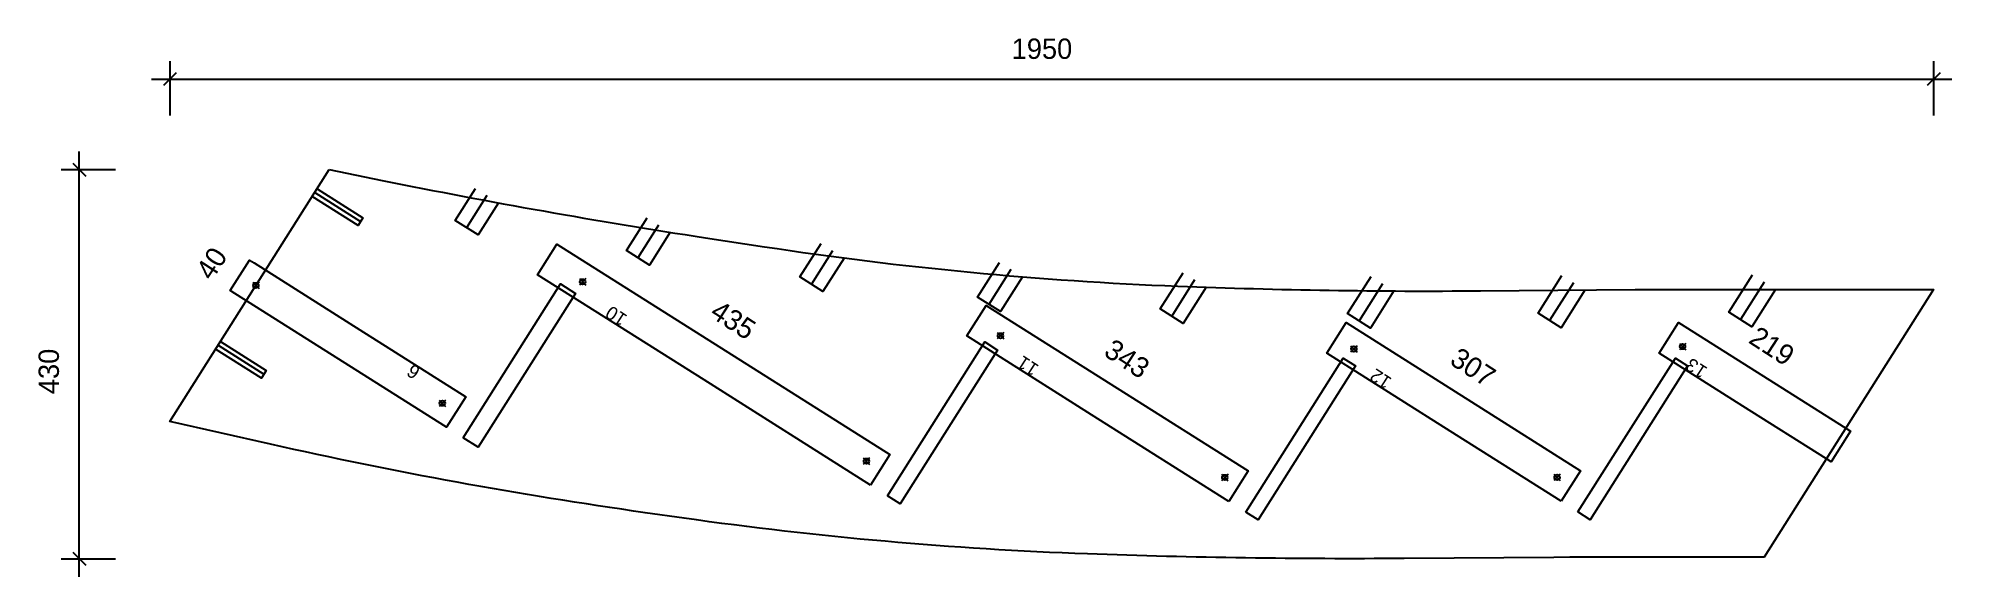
# Model space of a CAD drawing. Header units: millimetres. Extents: x -145 to 1970, y -20 to 576.
import ezdxf
from ezdxf.enums import TextEntityAlignment as Align

# ---------------------------------------------------------------- set-up
doc = ezdxf.new("R2010")
doc.units = ezdxf.units.MM
for name, color, linetype in [('CONTOUR', 7, 'CONTINUOUS'), ('CUT_RISER', 7, 'CONTINUOUS'), ('CUT_STEP', 7, 'CONTINUOUS'), ('CUT_STEPTEXT', 7, 'CONTINUOUS'), ('DIMLINES', 7, 'CONTINUOUS'), ('DIMLINESTEXT', 7, 'CONTINUOUS'), ('DRILLINGSOTHER', 7, 'CONTINUOUS'), ('DRILLINGSSIDE', 7, 'CONTINUOUS')]:
    doc.layers.add(name, color=color, linetype=linetype)

msp = doc.modelspace()

# ---------------------------------------------------------------- linework, layer by layer
at = {"layer": 'CONTOUR', "color": 0, "linetype": '0'}
msp.add_lwpolyline([(176.282, 430.43), (234.771, 418.554, 0.012), (592.15, 355.064), (657.33, 345.124, 0.028), (1114.591, 301.523, 0.012), (1448.982, 296.334), (1620.046, 297.663), (1639.584, 297.778), (1659.122, 297.854), (1678.661, 297.891), (1949.999, 297.891), (1762.762, 1.772), (1583.696, 1.694), (1565.784, 1.655), (1547.871, 1.583), (1529.958, 1.479), (1364.494, 0.23, -0.011), (1014.434, 5.225, -0.026), (568.638, 44.774), (525.687, 50.865, -0.02), (111.558, 126.591), (0, 151.636), (176.282, 430.43)], format="xyb", dxfattribs=at)
at = {"layer": 'CUT_RISER', "color": 1, "linetype": '1'}
for points in [[(324.516, 133.664), (378.341, 218.789), (432.166, 303.914), (448.719, 293.447), (341.07, 123.197), (324.516, 133.664)], [(793.355, 69.617), (847.18, 154.742), (901.005, 239.867), (915.247, 230.861), (807.598, 60.611), (793.355, 69.617)], [(1189.498, 51.536), (1243.323, 136.661), (1297.148, 221.786), (1310.771, 213.172), (1203.121, 42.922), (1189.498, 51.536)], [(1556.806, 51.687), (1610.631, 136.812), (1664.456, 221.937), (1677.979, 213.386), (1570.33, 43.136), (1556.806, 51.687)]]:
    msp.add_lwpolyline(points, dxfattribs=at)
at = {"layer": 'CUT_STEP', "color": 1, "linetype": '1'}
for points in [[(774.76, 81.374), (590.732, 197.736), (406.703, 314.098), (428.081, 347.906), (796.138, 115.183), (774.76, 81.374)], [(93.268, 327.208), (210.283, 253.219), (327.299, 179.23), (305.921, 145.421), (71.891, 293.399), (66.819, 296.606), (88.197, 330.414), (93.268, 327.208)], [(1170.903, 63.293), (1026.112, 154.845), (881.321, 246.397), (902.698, 280.206), (1192.281, 97.102), (1170.903, 63.293)], [(1538.212, 63.445), (1408.612, 145.391), (1279.012, 227.337), (1300.389, 261.146), (1559.589, 97.253), (1538.212, 63.445)], [(1831.462, 110.423), (1739.016, 168.877), (1646.57, 227.331), (1667.947, 261.139), (1852.839, 144.231), (1857.91, 141.025), (1836.533, 107.216), (1831.462, 110.423)]]:
    msp.add_lwpolyline(points, dxfattribs=at)
at = {"layer": 'DIMLINES', "color": 0}
for p, q in [((0, 550.43), (0, 490.43)), ((1949.999, 550.43), (1949.999, 490.43)), ((-20, 530.43), (1969.999, 530.43)), ((7.071, 537.501), (-7.071, 523.359)), ((1957.07, 537.501), (1942.928, 523.359)), ((-100, -20), (-100, 450.43)), ((-120, 430.43), (-60, 430.43)), ((-107.071, 437.501), (-92.929, 423.359)), ((-120, 0), (-60, 0)), ((-107.071, 7.071), (-92.929, -7.071))]:
    msp.add_line(p, q, dxfattribs=at)
at = {"layer": 'DRILLINGSOTHER', "color": 3}
for p, q in [((98.793, 305.823), (91.722, 298.752)), ((91.723, 305.823), (98.792, 298.752)), ((460.009, 309.826), (452.938, 302.755)), ((452.939, 309.826), (460.008, 302.755)), ((921.931, 250.153), (914.859, 243.082)), ((914.861, 250.153), (921.929, 243.082)), ((1312.566, 235.555), (1305.495, 228.484)), ((1305.496, 235.555), (1312.565, 228.484)), ((1676.008, 238.151), (1668.937, 231.08)), ((1668.938, 238.151), (1676.007, 231.08)), ((304.932, 175.481), (297.861, 168.41)), ((297.862, 175.481), (304.931, 168.41)), ((773.771, 111.434), (766.7, 104.363)), ((766.701, 111.434), (773.77, 104.363)), ((1169.914, 93.353), (1162.843, 86.282)), ((1162.844, 93.353), (1169.913, 86.282)), ((1537.222, 93.504), (1530.151, 86.433)), ((1530.152, 93.504), (1537.221, 86.433))]:
    msp.add_line(p, q, dxfattribs=at)
for centre in [(95.257, 302.287), (456.474, 306.291), (918.395, 246.618), (1309.031, 232.019), (1672.472, 234.615), (301.396, 171.945), (770.235, 107.898), (1166.378, 89.817), (1533.686, 89.969)]:
    msp.add_circle(centre, 3, dxfattribs=at)
at = {"layer": 'DRILLINGSSIDE', "color": 3}
for p, q in [((160.249, 405.073), (210.962, 373.008)), ((350.661, 401.631), (328.251, 366.19)), ((540.44, 369.121), (517.545, 332.912)), ((732.774, 340.652), (709.403, 303.691)), ((929.936, 319.819), (905.605, 281.339)), ((1133.036, 308.378), (1107.691, 268.293)), ((1340.744, 304.222), (1314.765, 263.136)), ((1551.729, 305.251), (1525.383, 263.583)), ((1762.482, 305.911), (1736.311, 264.522)), ((53.363, 236.031), (104.076, 203.965))]:
    msp.add_line(p, q, dxfattribs=at)
at = {"layer": 'DRILLINGSSIDE', "color": 3, "linetype": '3'}
for points in [[(162.922, 409.299), (213.634, 377.234), (208.29, 368.781), (157.577, 400.847)], [(363.339, 393.614), (340.93, 358.174), (315.573, 374.207), (337.982, 409.647)], [(553.118, 361.104), (530.223, 324.896), (504.866, 340.929), (527.761, 377.137)], [(745.452, 332.636), (722.081, 295.674), (696.725, 311.707), (720.095, 348.668)], [(942.614, 311.803), (918.283, 273.322), (892.927, 289.355), (917.258, 327.835)], [(1145.715, 300.361), (1120.369, 260.276), (1095.012, 276.309), (1120.358, 316.394)], [(1353.422, 296.206), (1327.443, 255.12), (1302.087, 271.153), (1328.066, 312.238)], [(1564.407, 297.234), (1538.061, 255.567), (1512.705, 271.6), (1539.051, 313.267)], [(1775.16, 297.894), (1748.99, 256.506), (1723.633, 272.539), (1749.803, 313.927)], [(56.035, 240.257), (106.748, 208.191), (101.404, 199.739), (50.691, 231.805)]]:
    msp.add_lwpolyline(points, dxfattribs=at)

# ---------------------------------------------------------------- texts
at = {"layer": 'CUT_STEPTEXT'}
for s, rotation, p in [('10', 147, (498.718, 255.917)), ('9', 327, (268.791, 216.224)), ('11', 147, (953.716, 200.621)), ('13', 147, (1692.793, 198.104)), ('12', 147, (1343.812, 186.364))]:
    msp.add_text(s, height=15, rotation=rotation, dxfattribs=at).set_placement(p, align=Align.TOP_LEFT)
at = {"layer": 'DIMLINESTEXT'}
msp.add_text('1950', height=22.5, dxfattribs=at).set_placement((930.778, 575.43), align=Align.TOP_LEFT)
for s, rotation, p in [('40', 57, (27.657, 318.872)), ('435', 327, (608.126, 287.304)), ('219', 327, (1756.41, 258.445)), ('343', 327, (1043.507, 244.413)), ('430', 90, (-145, 182.049)), ('307', 327, (1426.006, 234.959))]:
    msp.add_text(s, height=22.5, rotation=rotation, dxfattribs=at).set_placement(p, align=Align.TOP_LEFT)

doc.saveas('drawing.dxf')
